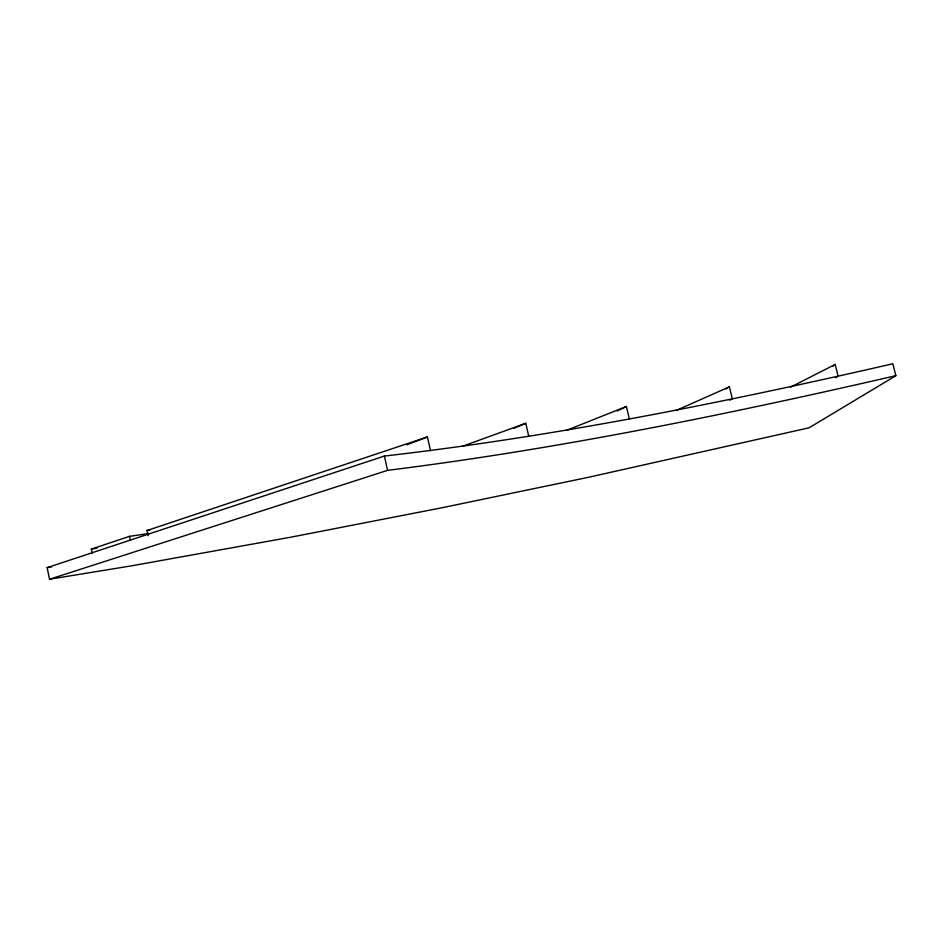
<?xml version="1.0" encoding="UTF-8"?>
<svg xmlns="http://www.w3.org/2000/svg" width="943" height="943" viewBox="0 0 943 943"><rect width="100%" height="100%" fill="white"/><g stroke="black" fill="none" stroke-linecap="round" stroke-linejoin="round"><path stroke-width="1.41" d="M832.905 366.167L835.192 364.422L838.162 376.375L835.522 377.66M895.85 375.703L809.094 427.804L589.057 477.17L441.949 507.77L290.55 537.239L131.218 565.894L49.531 579.238L47.15 567.639L384.379 456.058C555.639 436.432 724.943 402.343 892.844 363.762L895.85 375.703C727.89 414.378 558.692 448.951 387.585 470.357L49.531 579.238M725.686 388.976L729.41 386.819L732.369 398.972L729.682 400.115M790.623 387.113L835.192 364.422M617.17 410.948L626.388 406.48L629.358 419.01M676.048 410.511L729.41 386.819M513.64 428.452L525.746 423.301L528.787 436.373M566.319 430.432L626.388 406.48M406.81 444.825L427.403 436.963L430.538 450.778M462.376 446.322L525.746 423.301M92.19 553.317L91.318 549.097L129.556 536.331L149.041 533.502M148.134 535.707L147.025 530.508L427.403 436.963M47.15 567.639L51.511 566.955M91.318 549.097L96.952 548.248M147.025 530.508L149.89 530.096M384.379 456.058L387.585 470.357M129.556 536.331L130.37 540.186"/></g></svg>
